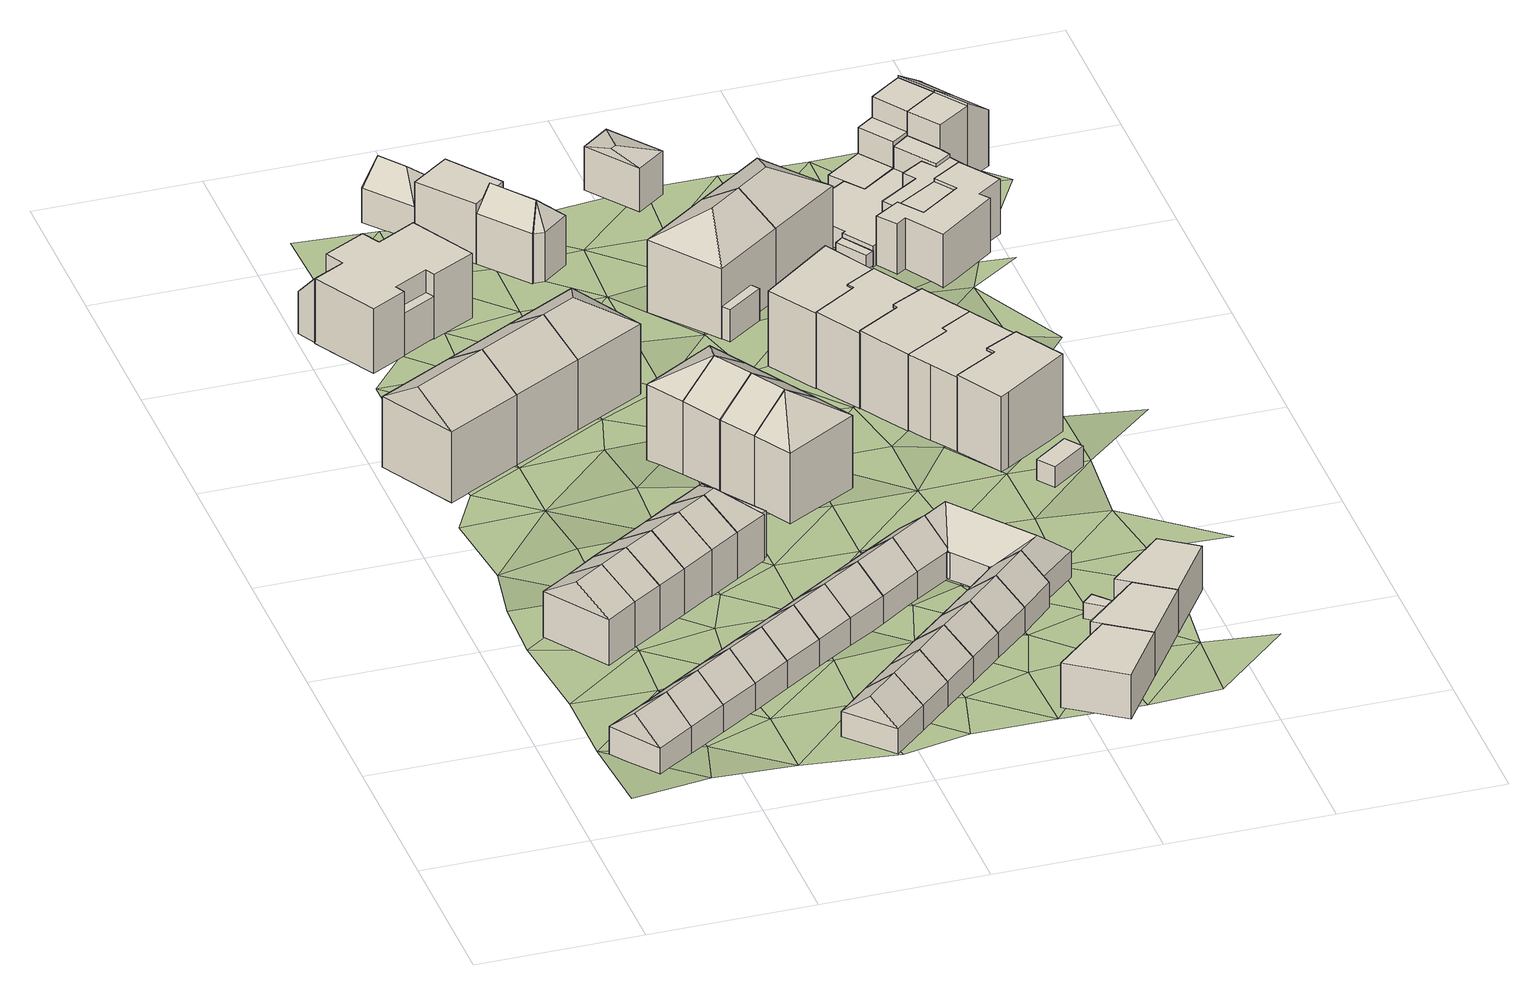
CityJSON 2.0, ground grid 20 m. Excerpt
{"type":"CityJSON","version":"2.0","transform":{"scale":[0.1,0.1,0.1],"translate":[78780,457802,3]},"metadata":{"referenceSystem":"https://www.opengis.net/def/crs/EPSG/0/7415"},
"CityObjects":{
"building1":{"type":"Building","attributes":{"roofType":"1030","AbsoluteEavesHeight":9.72,"AbsoluteRidgeHeight":12.84,"RelativeEavesHeight":3.61,"RelativeRidgeHeight":6.73},"geometry":[{"type":"Solid","lod":"2","boundaries":[[[[0,1,2,3]],[[1,4,5,2]],[[4,6,7,5]],[[6,0,3,7]],[[4,1,8]],[[0,6,9]],[[1,0,9,8]],[[6,4,8,9]],[[3,2,5,7]]]]}]},
"building2":{"type":"Building","attributes":{"roofType":"1030","AbsoluteEavesHeight":9.72,"AbsoluteRidgeHeight":12.84,"RelativeEavesHeight":3.61,"RelativeRidgeHeight":6.73},"geometry":[{"type":"Solid","lod":"2","boundaries":[[[[10,0,3,11]],[[0,6,7,3]],[[6,12,13,7]],[[12,10,11,13]],[[6,0,9]],[[10,12,14]],[[0,10,14,9]],[[12,6,9,14]],[[11,3,7,13]]]]}]},
"building3":{"type":"Building","attributes":{"roofType":"1030","AbsoluteEavesHeight":11.97,"AbsoluteRidgeHeight":15.08,"RelativeEavesHeight":5.99,"RelativeRidgeHeight":9.09},"geometry":[{"type":"Solid","lod":"2","boundaries":[[[[15,16,17,18]],[[16,19,20,17]],[[19,21,22,20]],[[21,15,18,22]],[[19,16,23]],[[15,21,24]],[[16,15,24,23]],[[21,19,23,24]],[[18,17,20,22]]]]}]},
"building4":{"type":"Building","attributes":{"roofType":"1030","AbsoluteEavesHeight":9.72,"AbsoluteRidgeHeight":12.84,"RelativeEavesHeight":3.65,"RelativeRidgeHeight":6.77},"geometry":[{"type":"Solid","lod":"2","boundaries":[[[[25,10,11,26]],[[10,12,13,11]],[[12,27,28,13]],[[27,25,26,28]],[[12,10,14]],[[25,27,29]],[[10,25,29,14]],[[27,12,14,29]],[[26,11,13,28]]]]}]},
"building5":{"type":"Building","attributes":{"roofType":"1030","AbsoluteEavesHeight":11.97,"AbsoluteRidgeHeight":15.08,"RelativeEavesHeight":6,"RelativeRidgeHeight":9.1},"geometry":[{"type":"Solid","lod":"2","boundaries":[[[[30,15,18,31]],[[15,21,22,18]],[[21,32,33,22]],[[32,30,31,33]],[[21,15,24]],[[30,32,34]],[[15,30,34,24]],[[32,21,24,34]],[[31,18,22,33]]]]}]},
"building6":{"type":"Building","attributes":{"roofType":"1030","AbsoluteEavesHeight":11.97,"AbsoluteRidgeHeight":15.08,"RelativeEavesHeight":6,"RelativeRidgeHeight":9.11},"geometry":[{"type":"Solid","lod":"2","boundaries":[[[[35,30,31,36]],[[30,32,33,31]],[[32,37,38,33]],[[37,35,36,38]],[[32,30,34]],[[35,37,39]],[[30,35,39,34]],[[37,32,34,39]],[[36,31,33,38]]]]}]},
"building7":{"type":"Building","attributes":{"roofType":"1030","AbsoluteEavesHeight":9.72,"AbsoluteRidgeHeight":12.84,"RelativeEavesHeight":3.73,"RelativeRidgeHeight":6.85},"geometry":[{"type":"Solid","lod":"2","boundaries":[[[[40,25,41,42]],[[25,27,43,41]],[[27,44,45,43]],[[44,40,42,45]],[[27,25,29]],[[40,44,46]],[[25,40,46,29]],[[44,27,29,46]],[[42,41,43,45]]]]}]},
"building8":{"type":"Building","attributes":{"roofType":"1030","AbsoluteEavesHeight":13.55,"AbsoluteRidgeHeight":17.19,"RelativeEavesHeight":9.28,"RelativeRidgeHeight":12.92},"geometry":[{"type":"Solid","lod":"2","boundaries":[[[[47,48,49,50]],[[48,51,52,49]],[[51,53,54,52]],[[53,47,50,54]],[[51,48,55]],[[47,53,56]],[[48,47,56,55]],[[53,51,55,56]],[[50,49,52,54]]]]}]},
"building9":{"type":"Building","children":["building9-1","building9-2"]},
"building9-1":{"type":"BuildingPart","attributes":{"roofType":"1000","AbsoluteEavesHeight":8.89,"AbsoluteRidgeHeight":8.89,"RelativeEavesHeight":2.88,"RelativeRidgeHeight":2.88},"parents":["building9"],"geometry":[{"type":"Solid","lod":"2","boundaries":[[[[57,58,59,60]],[[58,61,62,59]],[[61,63,64,62]],[[63,57,60,64]],[[63,61,58,57]],[[60,59,62,64]]]]}]},
"building9-2":{"type":"BuildingPart","attributes":{"roofType":"1030","AbsoluteEavesHeight":11.97,"AbsoluteRidgeHeight":15.08,"RelativeEavesHeight":6.01,"RelativeRidgeHeight":9.11},"parents":["building9"],"geometry":[{"type":"Solid","lod":"2","boundaries":[[[[65,35,36,66]],[[35,37,38,36]],[[37,67,68,38]],[[67,65,66,68]],[[37,35,39]],[[65,67,69]],[[35,65,69,39]],[[67,37,39,69]],[[66,36,38,68]]]]}]},
"building10":{"type":"Building","attributes":{"roofType":"1030","AbsoluteEavesHeight":9.72,"AbsoluteRidgeHeight":12.84,"RelativeEavesHeight":3.73,"RelativeRidgeHeight":6.85},"geometry":[{"type":"Solid","lod":"2","boundaries":[[[[70,40,42,71]],[[40,44,45,42]],[[44,72,73,45]],[[72,70,71,73]],[[44,40,46]],[[70,72,74]],[[40,70,74,46]],[[72,44,46,74]],[[71,42,45,73]]]]}]},
"building11":{"type":"Building","attributes":{"roofType":"1030","AbsoluteEavesHeight":9.72,"AbsoluteRidgeHeight":12.84,"RelativeEavesHeight":3.29,"RelativeRidgeHeight":6.41},"geometry":[{"type":"Solid","lod":"2","boundaries":[[[[75,76,77,78]],[[76,79,80,77]],[[79,81,82,80]],[[81,75,78,82]],[[79,76,83]],[[75,81,84]],[[76,75,84,83]],[[81,79,83,84]],[[78,77,80,82]]]]}]},
"building12":{"type":"Building","attributes":{"roofType":"1030","AbsoluteEavesHeight":11.97,"AbsoluteRidgeHeight":15.08,"RelativeEavesHeight":6.04,"RelativeRidgeHeight":9.14},"geometry":[{"type":"Solid","lod":"2","boundaries":[[[[85,65,86,87]],[[65,67,88,86]],[[67,89,90,88]],[[89,85,87,90]],[[67,65,69]],[[85,89,91]],[[65,85,91,69]],[[89,67,69,91]],[[87,86,88,90]]]]}]},
"building13":{"type":"Building","attributes":{"roofType":"1030","AbsoluteEavesHeight":13.55,"AbsoluteRidgeHeight":17.19,"RelativeEavesHeight":9.3,"RelativeRidgeHeight":12.94},"geometry":[{"type":"Solid","lod":"2","boundaries":[[[[92,47,50,93]],[[47,53,54,50]],[[53,94,95,54]],[[94,92,93,95]],[[53,47,56]],[[92,94,96]],[[47,92,96,56]],[[94,53,56,96]],[[93,50,54,95]]]]}]},
"building14":{"type":"Building","children":["building14-1","building14-2","building14-3","building14-4"]},
"building14-1":{"type":"BuildingPart","attributes":{"roofType":"1010","AbsoluteEavesHeight":11.27,"AbsoluteRidgeHeight":12.69,"RelativeEavesHeight":7,"RelativeRidgeHeight":8.42},"parents":["building14"],"geometry":[{"type":"Solid","lod":"2","boundaries":[[[[97,98,99,100]],[[98,101,102,99]],[[101,103,104,102]],[[103,97,100,104]],[[103,101,98,97]],[[100,99,102,104]]]]}]},
"building14-2":{"type":"BuildingPart","attributes":{"roofType":"1010","AbsoluteEavesHeight":11.27,"AbsoluteRidgeHeight":12.69,"RelativeEavesHeight":6.94,"RelativeRidgeHeight":8.36},"parents":["building14"],"geometry":[{"type":"Solid","lod":"2","boundaries":[[[[105,106,107,108]],[[106,109,110,107]],[[109,111,112,110]],[[111,105,108,112]],[[111,109,106,105]],[[108,107,110,112]]]]}]},
"building14-3":{"type":"BuildingPart","attributes":{"roofType":"1000","AbsoluteEavesHeight":12.69,"AbsoluteRidgeHeight":12.69,"RelativeEavesHeight":8.49,"RelativeRidgeHeight":8.49},"parents":["building14"],"geometry":[{"type":"Solid","lod":"2","boundaries":[[[[113,114,115,116]],[[114,117,118,115]],[[117,119,120,118]],[[119,121,122,120]],[[121,123,124,122]],[[123,106,125,124]],[[106,105,126,125]],[[105,127,128,126]],[[127,129,130,128]],[[129,97,131,130]],[[97,103,132,131]],[[103,113,116,132]],[[103,97,129,127,105,106,123,121,119,117,114,113]],[[116,115,118,120,122,124,125,126,128,130,131,132]]]]}]},
"building14-4":{"type":"BuildingPart","attributes":{"roofType":"1000","AbsoluteEavesHeight":9.79,"AbsoluteRidgeHeight":9.79,"RelativeEavesHeight":5.49,"RelativeRidgeHeight":5.49},"parents":["building14"],"geometry":[{"type":"Solid","lod":"2","boundaries":[[[[133,134,135,136]],[[134,137,138,135]],[[137,139,140,138]],[[139,133,136,140]],[[139,137,134,133]],[[136,135,138,140]]]]}]},
"building15":{"type":"Building","attributes":{"roofType":"1030","AbsoluteEavesHeight":9.72,"AbsoluteRidgeHeight":12.84,"RelativeEavesHeight":3.74,"RelativeRidgeHeight":6.86},"geometry":[{"type":"Solid","lod":"2","boundaries":[[[[141,70,71,142]],[[70,72,73,71]],[[72,143,144,73]],[[143,141,142,144]],[[72,70,74]],[[141,143,145]],[[70,141,145,74]],[[143,72,74,145]],[[142,71,73,144]]]]}]},
"building16":{"type":"Building","attributes":{"roofType":"1030","AbsoluteEavesHeight":9.72,"AbsoluteRidgeHeight":12.84,"RelativeEavesHeight":3.31,"RelativeRidgeHeight":6.43},"geometry":[{"type":"Solid","lod":"2","boundaries":[[[[146,75,78,147]],[[75,81,82,78]],[[81,148,149,82]],[[148,146,147,149]],[[81,75,84]],[[146,148,150]],[[75,146,150,84]],[[148,81,84,150]],[[147,78,82,149]]]]}]},
"building17":{"type":"Building","children":["building17-1","building17-2"]},
"building17-1":{"type":"BuildingPart","attributes":{"roofType":"1130","AbsoluteEavesHeight":11.97,"AbsoluteRidgeHeight":15.08,"RelativeEavesHeight":6.07,"RelativeRidgeHeight":9.18},"parents":["building17"],"geometry":[{"type":"Solid","lod":"2","boundaries":[[[[89,151,152,90]],[[151,153,154,152]],[[153,85,87,154]],[[85,89,90,87]],[[153,151,155]],[[89,85,91]],[[151,89,91,155]],[[85,153,155,91]],[[90,152,154,87]]]]}]},
"building17-2":{"type":"BuildingPart","attributes":{"roofType":"1000","AbsoluteEavesHeight":11.97,"AbsoluteRidgeHeight":11.97,"RelativeEavesHeight":6.07,"RelativeRidgeHeight":6.07},"parents":["building17"],"geometry":[{"type":"Solid","lod":"2","boundaries":[[[[156,157,158,159]],[[157,151,152,158]],[[151,160,161,152]],[[160,156,159,161]],[[160,151,157,156]],[[159,158,152,161]]]]}]},
"building18":{"type":"Building","attributes":{"roofType":"1030","AbsoluteEavesHeight":9.72,"AbsoluteRidgeHeight":12.84,"RelativeEavesHeight":3.74,"RelativeRidgeHeight":6.86},"geometry":[{"type":"Solid","lod":"2","boundaries":[[[[162,141,142,163]],[[141,143,144,142]],[[143,164,165,144]],[[164,162,163,165]],[[143,141,145]],[[162,164,166]],[[141,162,166,145]],[[164,143,145,166]],[[163,142,144,165]]]]}]},
"building19":{"type":"Building","attributes":{"roofType":"1030","AbsoluteEavesHeight":9.72,"AbsoluteRidgeHeight":12.84,"RelativeEavesHeight":3.31,"RelativeRidgeHeight":6.43},"geometry":[{"type":"Solid","lod":"2","boundaries":[[[[167,146,147,168]],[[146,148,149,147]],[[148,169,170,149]],[[169,167,168,170]],[[148,146,150]],[[167,169,171]],[[146,167,171,150]],[[169,148,150,171]],[[168,147,149,170]]]]}]},
"building20":{"type":"Building","attributes":{"roofType":"1130","AbsoluteEavesHeight":13.55,"AbsoluteRidgeHeight":17.19,"RelativeEavesHeight":9.34,"RelativeRidgeHeight":12.98},"geometry":[{"type":"Solid","lod":"2","boundaries":[[[[94,172,173,174]],[[172,175,176,173]],[[175,92,177,176]],[[92,94,174,177]],[[175,172,178]],[[94,92,96]],[[172,94,96,178]],[[92,175,178,96]],[[174,173,176,177]]]]}]},
"building21":{"type":"Building","attributes":{"roofType":"1030","AbsoluteEavesHeight":9.72,"AbsoluteRidgeHeight":12.84,"RelativeEavesHeight":3.72,"RelativeRidgeHeight":6.84},"geometry":[{"type":"Solid","lod":"2","boundaries":[[[[179,162,163,180]],[[162,164,165,163]],[[164,181,182,165]],[[181,179,180,182]],[[164,162,166]],[[179,181,183]],[[162,179,183,166]],[[181,164,166,183]],[[180,163,165,182]]]]}]},
"building22":{"type":"Building","attributes":{"roofType":"1030","AbsoluteEavesHeight":9.72,"AbsoluteRidgeHeight":12.84,"RelativeEavesHeight":3.31,"RelativeRidgeHeight":6.43},"geometry":[{"type":"Solid","lod":"2","boundaries":[[[[184,167,168,185]],[[167,169,170,168]],[[169,186,187,170]],[[186,184,185,187]],[[169,167,171]],[[184,186,188]],[[167,184,188,171]],[[186,169,171,188]],[[185,168,170,187]]]]}]},
"building23":{"type":"Building","attributes":{"roofType":"1120","AbsoluteEavesHeight":14.91,"AbsoluteRidgeHeight":18.5,"RelativeEavesHeight":10.14,"RelativeRidgeHeight":13.72},"geometry":[{"type":"Solid","lod":"2","boundaries":[[[[189,190,191,192]],[[190,193,194,191]],[[193,195,196,194]],[[195,189,192,196]],[[190,189,197]],[[193,190,197]],[[195,193,197]],[[189,195,197]],[[192,191,194,196]]]]}]},
"building24":{"type":"Building","attributes":{"roofType":"1130","AbsoluteEavesHeight":8.52,"AbsoluteRidgeHeight":11.21,"RelativeEavesHeight":4.56,"RelativeRidgeHeight":7.25},"geometry":[{"type":"Solid","lod":"2","boundaries":[[[[198,199,200,201]],[[199,202,203,200]],[[202,204,205,203]],[[204,198,201,205]],[[202,199,206]],[[198,204,207]],[[199,198,207,206]],[[204,202,206,207]],[[201,200,203,205]]]]}]},
"building25":{"type":"Building","attributes":{"roofType":"1030","AbsoluteEavesHeight":14.91,"AbsoluteRidgeHeight":18.5,"RelativeEavesHeight":9.96,"RelativeRidgeHeight":13.54},"geometry":[{"type":"Solid","lod":"2","boundaries":[[[[208,189,209,210]],[[189,195,211,209]],[[195,212,213,211]],[[212,208,210,213]],[[195,189,197]],[[208,212,214]],[[189,208,214,197]],[[212,195,197,214]],[[210,209,211,213]]]]}]},
"building26":{"type":"Building","attributes":{"roofType":"1030","AbsoluteEavesHeight":14.91,"AbsoluteRidgeHeight":18.5,"RelativeEavesHeight":9.76,"RelativeRidgeHeight":13.35},"geometry":[{"type":"Solid","lod":"2","boundaries":[[[[215,208,216,217]],[[208,212,218,216]],[[212,219,220,218]],[[219,215,217,220]],[[212,208,214]],[[215,219,221]],[[208,215,221,214]],[[219,212,214,221]],[[217,216,218,220]]]]}]},
"building27":{"type":"Building","attributes":{"roofType":"1030","AbsoluteEavesHeight":9.72,"AbsoluteRidgeHeight":12.84,"RelativeEavesHeight":3.3,"RelativeRidgeHeight":6.42},"geometry":[{"type":"Solid","lod":"2","boundaries":[[[[222,184,185,223]],[[184,186,187,185]],[[186,224,225,187]],[[224,222,223,225]],[[186,184,188]],[[222,224,226]],[[184,222,226,188]],[[224,186,188,226]],[[223,185,187,225]]]]}]},
"building28":{"type":"Building","children":["building28-1","building28-2"]},
"building28-1":{"type":"BuildingPart","attributes":{"roofType":"1030","AbsoluteEavesHeight":9.72,"AbsoluteRidgeHeight":12.84,"RelativeEavesHeight":3.74,"RelativeRidgeHeight":6.86},"parents":["building28"],"geometry":[{"type":"Solid","lod":"2","boundaries":[[[[181,227,228,182]],[[227,229,230,228]],[[229,179,180,230]],[[179,181,182,180]],[[229,227,231]],[[181,179,183]],[[227,181,183,231]],[[179,229,231,183]],[[182,228,230,180]]]]}]},
"building28-2":{"type":"BuildingPart","attributes":{"roofType":"1000","AbsoluteEavesHeight":9.72,"AbsoluteRidgeHeight":9.72,"RelativeEavesHeight":3.42,"RelativeRidgeHeight":3.42},"parents":["building28"],"geometry":[{"type":"Solid","lod":"2","boundaries":[[[[232,233,234,235]],[[233,236,237,234]],[[236,232,235,237]],[[236,233,232]],[[235,234,237]]]]}]},
"building29":{"type":"Building","attributes":{"roofType":"1120","AbsoluteEavesHeight":14.91,"AbsoluteRidgeHeight":18.5,"RelativeEavesHeight":9.56,"RelativeRidgeHeight":13.15},"geometry":[{"type":"Solid","lod":"2","boundaries":[[[[219,238,239,240]],[[238,241,242,239]],[[241,215,243,242]],[[215,219,240,243]],[[238,219,221]],[[241,238,221]],[[215,241,221]],[[219,215,221]],[[240,239,242,243]]]]}]},
"building30":{"type":"Building","children":["building30-1","building30-2","building30-3"]},
"building30-1":{"type":"BuildingPart","attributes":{"roofType":"1000","AbsoluteEavesHeight":11.78,"AbsoluteRidgeHeight":11.78,"RelativeEavesHeight":7.87,"RelativeRidgeHeight":7.87},"parents":["building30"],"geometry":[{"type":"Solid","lod":"2","boundaries":[[[[244,245,246,247]],[[245,248,249,246]],[[248,250,251,249]],[[250,244,247,251]],[[250,248,245,244]],[[247,246,249,251]]]]}]},
"building30-2":{"type":"BuildingPart","attributes":{"roofType":"1120","AbsoluteEavesHeight":10.48,"AbsoluteRidgeHeight":13.12,"RelativeEavesHeight":6.45,"RelativeRidgeHeight":9.09},"parents":["building30"],"geometry":[{"type":"Solid","lod":"2","boundaries":[[[[252,253,254,255]],[[253,256,257,254]],[[256,258,259,257]],[[258,252,255,259]],[[253,252,260]],[[256,253,260]],[[258,256,260]],[[252,258,260]],[[255,254,257,259]]]]}]},
"building30-3":{"type":"BuildingPart","attributes":{"roofType":"1130","AbsoluteEavesHeight":10.48,"AbsoluteRidgeHeight":13.12,"RelativeEavesHeight":6.57,"RelativeRidgeHeight":9.21},"parents":["building30"],"geometry":[{"type":"Solid","lod":"2","boundaries":[[[[261,253,262,251]],[[253,252,263,262]],[[252,264,247,263]],[[264,261,251,247]],[[252,253,260]],[[261,264,265]],[[253,261,265,260]],[[264,252,260,265]],[[251,262,263,247]]]]}]},
"building31":{"type":"Building","attributes":{"roofType":"1000","AbsoluteEavesHeight":12.3,"AbsoluteRidgeHeight":12.3,"RelativeEavesHeight":5.75,"RelativeRidgeHeight":5.75},"geometry":[{"type":"Solid","lod":"2","boundaries":[[[[266,267,268,269]],[[267,270,271,268]],[[270,272,273,271]],[[272,266,269,273]],[[272,270,267,266]],[[269,268,271,273]]]]}]},
"building32":{"type":"Building","children":["building32-1","building32-2"]},
"building32-1":{"type":"BuildingPart","attributes":{"roofType":"1030","AbsoluteEavesHeight":9.72,"AbsoluteRidgeHeight":12.84,"RelativeEavesHeight":3.32,"RelativeRidgeHeight":6.44},"parents":["building32"],"geometry":[{"type":"Solid","lod":"2","boundaries":[[[[274,222,223,275]],[[222,224,225,223]],[[224,276,277,225]],[[276,274,275,277]],[[224,222,226]],[[274,276,278]],[[222,274,278,226]],[[276,224,226,278]],[[275,223,225,277]]]]}]},
"building32-2":{"type":"BuildingPart","attributes":{"roofType":"1000","AbsoluteEavesHeight":9.72,"AbsoluteRidgeHeight":9.72,"RelativeEavesHeight":3.31,"RelativeRidgeHeight":3.31},"parents":["building32"],"geometry":[{"type":"Solid","lod":"2","boundaries":[[[[279,280,281,282]],[[280,283,284,281]],[[283,285,286,284]],[[285,279,282,286]],[[285,283,280,279]],[[282,281,284,286]]]]}]},
"building33":{"type":"Building","children":["building33-1","building33-2"]},
"building33-1":{"type":"BuildingPart","attributes":{"roofType":"1130","AbsoluteEavesHeight":9.72,"AbsoluteRidgeHeight":12.84,"RelativeEavesHeight":3.83,"RelativeRidgeHeight":6.94},"parents":["building33"],"geometry":[{"type":"Solid","lod":"2","boundaries":[[[[287,288,289,290]],[[288,291,292,289]],[[291,229,293,292]],[[229,287,290,293]],[[291,288,294]],[[287,229,231]],[[288,287,231,294]],[[229,291,294,231]],[[290,289,292,293]]]]}]},
"building33-2":{"type":"BuildingPart","attributes":{"roofType":"1000","AbsoluteEavesHeight":9.72,"AbsoluteRidgeHeight":9.72,"RelativeEavesHeight":3.66,"RelativeRidgeHeight":3.66},"parents":["building33"],"geometry":[{"type":"Solid","lod":"2","boundaries":[[[[295,296,297,298]],[[296,291,299,297]],[[291,300,301,299]],[[300,302,303,301]],[[302,304,305,303]],[[304,295,298,305]],[[304,302,300,291,296,295]],[[298,297,299,301,303,305]]]]}]},
"building34":{"type":"Building","attributes":{"roofType":"1040","AbsoluteEavesHeight":9.72,"AbsoluteRidgeHeight":12.84,"RelativeEavesHeight":3.64,"RelativeRidgeHeight":6.76},"geometry":[{"type":"Solid","lod":"2","boundaries":[[[[291,306,307,299]],[[306,285,308,307]],[[285,236,309,308]],[[236,291,299,309]],[[285,306,310]],[[291,236,294]],[[306,291,294,310]],[[236,285,310,294]],[[299,307,308,309]]]]}]},
"building35":{"type":"Building","children":["building35-1","building35-2"]},
"building35-1":{"type":"BuildingPart","attributes":{"roofType":"1130","AbsoluteEavesHeight":9.72,"AbsoluteRidgeHeight":12.84,"RelativeEavesHeight":3.53,"RelativeRidgeHeight":6.64},"parents":["building35"],"geometry":[{"type":"Solid","lod":"2","boundaries":[[[[276,306,311,312]],[[306,313,314,311]],[[313,315,316,314]],[[315,276,312,316]],[[313,306,310]],[[276,315,278]],[[306,276,278,310]],[[315,313,310,278]],[[312,311,314,316]]]]}]},
"building35-2":{"type":"BuildingPart","attributes":{"roofType":"1000","AbsoluteEavesHeight":9.72,"AbsoluteRidgeHeight":9.72,"RelativeEavesHeight":3.54,"RelativeRidgeHeight":3.54},"parents":["building35"],"geometry":[{"type":"Solid","lod":"2","boundaries":[[[[306,317,318,311]],[[317,319,320,318]],[[319,321,322,320]],[[321,323,324,322]],[[323,325,326,324]],[[325,306,311,326]],[[325,323,321,319,317,306]],[[311,318,320,322,324,326]]]]}]},
"building36":{"type":"Building","attributes":{"roofType":"1000","AbsoluteEavesHeight":12.3,"AbsoluteRidgeHeight":12.3,"RelativeEavesHeight":5.81,"RelativeRidgeHeight":5.81},"geometry":[{"type":"Solid","lod":"2","boundaries":[[[[272,327,328,273]],[[327,329,330,328]],[[329,331,332,330]],[[331,272,273,332]],[[331,329,327,272]],[[273,328,330,332]]]]}]},
"building37":{"type":"Building","children":["building37-1","building37-2"]},
"building37-1":{"type":"BuildingPart","attributes":{"roofType":"1130","AbsoluteEavesHeight":13.61,"AbsoluteRidgeHeight":16.98,"RelativeEavesHeight":9.69,"RelativeRidgeHeight":13.06},"parents":["building37"],"geometry":[{"type":"Solid","lod":"2","boundaries":[[[[333,334,335,336]],[[334,337,338,335]],[[337,339,340,338]],[[339,333,336,340]],[[337,334,341]],[[333,339,342]],[[334,333,342,341]],[[339,337,341,342]],[[336,335,338,340]]]]}]},
"building37-2":{"type":"BuildingPart","attributes":{"roofType":"1000","AbsoluteEavesHeight":8.65,"AbsoluteRidgeHeight":8.65,"RelativeEavesHeight":4.12,"RelativeRidgeHeight":4.12},"parents":["building37"],"geometry":[{"type":"Solid","lod":"2","boundaries":[[[[343,344,345,346]],[[344,347,348,345]],[[347,349,350,348]],[[349,343,346,350]],[[349,347,344,343]],[[346,345,348,350]]]]}]},
"building38":{"type":"Building","children":["building38-1","building38-2"]},
"building38-1":{"type":"BuildingPart","attributes":{"roofType":"1000","AbsoluteEavesHeight":12.3,"AbsoluteRidgeHeight":12.3,"RelativeEavesHeight":5.82,"RelativeRidgeHeight":5.82},"parents":["building38"],"geometry":[{"type":"Solid","lod":"2","boundaries":[[[[331,351,352,332]],[[351,353,354,352]],[[353,355,356,354]],[[355,331,332,356]],[[355,353,351,331]],[[332,352,354,356]]]]}]},
"building38-2":{"type":"BuildingPart","attributes":{"roofType":"1000","AbsoluteEavesHeight":8.46,"AbsoluteRidgeHeight":8.46,"RelativeEavesHeight":2.01,"RelativeRidgeHeight":2.01},"parents":["building38"],"geometry":[{"type":"Solid","lod":"2","boundaries":[[[[357,358,359,360]],[[358,361,362,359]],[[361,363,364,362]],[[363,357,360,364]],[[363,361,358,357]],[[360,359,362,364]]]]}]},
"building39":{"type":"Building","attributes":{"roofType":"1000","AbsoluteEavesHeight":14.6,"AbsoluteRidgeHeight":14.6,"RelativeEavesHeight":9.89,"RelativeRidgeHeight":9.89},"geometry":[{"type":"Solid","lod":"2","boundaries":[[[[365,366,367,368]],[[366,369,370,367]],[[369,371,372,370]],[[371,373,374,372]],[[373,375,376,374]],[[375,365,368,376]],[[375,373,371,369,366,365]],[[368,367,370,372,374,376]]]]}]},
"building40":{"type":"Building","attributes":{"roofType":"1130","AbsoluteEavesHeight":9.42,"AbsoluteRidgeHeight":10.59,"RelativeEavesHeight":5.75,"RelativeRidgeHeight":6.93},"geometry":[{"type":"Solid","lod":"2","boundaries":[[[[377,378,379,380]],[[378,381,382,379]],[[381,383,384,382]],[[383,377,380,384]],[[381,378,385]],[[377,383,386]],[[378,377,386,385]],[[383,381,385,386]],[[380,379,382,384]]]]}]},
"building41":{"type":"Building","children":["building41-1","building41-2"]},
"building41-1":{"type":"BuildingPart","attributes":{"roofType":"1000","AbsoluteEavesHeight":7.51,"AbsoluteRidgeHeight":7.51,"RelativeEavesHeight":2.79,"RelativeRidgeHeight":2.79},"parents":["building41"],"geometry":[{"type":"Solid","lod":"2","boundaries":[[[[387,388,389,376]],[[388,390,391,389]],[[390,392,393,391]],[[392,387,376,393]],[[392,390,388,387]],[[376,389,391,393]]]]}]},
"building41-2":{"type":"BuildingPart","attributes":{"roofType":"1000","AbsoluteEavesHeight":14.8,"AbsoluteRidgeHeight":14.8,"RelativeEavesHeight":9.96,"RelativeRidgeHeight":9.96},"parents":["building41"],"geometry":[{"type":"Solid","lod":"2","boundaries":[[[[394,395,396,397]],[[395,398,399,396]],[[398,400,401,399]],[[400,402,403,401]],[[402,404,405,403]],[[404,406,407,405]],[[406,408,409,407]],[[408,394,397,409]],[[408,406,404,402,400,398,395,394]],[[397,396,399,401,403,405,407,409]]]]}]},
"building42":{"type":"Building","attributes":{"roofType":"1000","AbsoluteEavesHeight":15.18,"AbsoluteRidgeHeight":15.18,"RelativeEavesHeight":10.23,"RelativeRidgeHeight":10.23},"geometry":[{"type":"Solid","lod":"2","boundaries":[[[[410,411,412,413]],[[411,414,415,412]],[[414,416,417,415]],[[416,418,419,417]],[[418,420,421,419]],[[420,422,423,421]],[[422,424,425,423]],[[424,410,413,425]],[[424,422,420,418,416,414,411,410]],[[413,412,415,417,419,421,423,425]]]]}]},
"building43":{"type":"Building","attributes":{"roofType":"1000","AbsoluteEavesHeight":15.18,"AbsoluteRidgeHeight":15.18,"RelativeEavesHeight":9.94,"RelativeRidgeHeight":9.94},"geometry":[{"type":"Solid","lod":"2","boundaries":[[[[426,427,428,429]],[[427,430,431,428]],[[430,432,433,431]],[[432,414,434,433]],[[414,411,435,434]],[[411,410,436,435]],[[410,424,437,436]],[[424,438,439,437]],[[438,426,429,439]],[[438,424,410,411,414,432,430,427,426]],[[429,428,431,433,434,435,436,437,439]]]]}]},
"building44":{"type":"Building","attributes":{"roofType":"1130","AbsoluteEavesHeight":13.61,"AbsoluteRidgeHeight":16.98,"RelativeEavesHeight":9.84,"RelativeRidgeHeight":13.22},"geometry":[{"type":"Solid","lod":"2","boundaries":[[[[339,440,441,442]],[[440,443,444,441]],[[443,333,445,444]],[[333,339,442,445]],[[443,440,446]],[[339,333,342]],[[440,339,342,446]],[[333,443,446,342]],[[442,441,444,445]]]]}]},
"building45":{"type":"Building","attributes":{"roofType":"1000","AbsoluteEavesHeight":15.52,"AbsoluteRidgeHeight":15.52,"RelativeEavesHeight":10.2,"RelativeRidgeHeight":10.2},"geometry":[{"type":"Solid","lod":"2","boundaries":[[[[447,448,449,450]],[[448,451,452,449]],[[451,453,454,452]],[[453,455,456,454]],[[455,457,458,456]],[[457,459,460,458]],[[459,447,450,460]],[[459,457,455,453,451,448,447]],[[450,449,452,454,456,458,460]]]]}]},
"building46":{"type":"Building","attributes":{"roofType":"1000","AbsoluteEavesHeight":8.44,"AbsoluteRidgeHeight":8.44,"RelativeEavesHeight":2.78,"RelativeRidgeHeight":2.78},"geometry":[{"type":"Solid","lod":"2","boundaries":[[[[461,462,463,464]],[[462,465,466,463]],[[465,467,468,466]],[[467,461,464,468]],[[467,465,462,461]],[[464,463,466,468]]]]}]},
"building47":{"type":"Building","children":["building47-1","building47-2","building47-3","building47-4","building47-5","building47-6","building47-7","building47-8"]},
"building47-1":{"type":"BuildingPart","attributes":{"roofType":"1010","AbsoluteEavesHeight":12.07,"AbsoluteRidgeHeight":13.37,"RelativeEavesHeight":8.65,"RelativeRidgeHeight":9.95},"parents":["building47"],"geometry":[{"type":"Solid","lod":"2","boundaries":[[[[469,470,471,472]],[[470,473,474,471]],[[473,475,476,474]],[[475,469,472,476]],[[475,473,470,469]],[[472,471,474,476]]]]}]},
"building47-2":{"type":"BuildingPart","attributes":{"roofType":"1000","AbsoluteEavesHeight":9.87,"AbsoluteRidgeHeight":9.87,"RelativeEavesHeight":6.36,"RelativeRidgeHeight":6.36},"parents":["building47"],"geometry":[{"type":"Solid","lod":"2","boundaries":[[[[477,478,479,480]],[[478,481,482,479]],[[481,483,484,482]],[[483,485,486,484]],[[485,477,480,486]],[[485,483,481,478,477]],[[480,479,482,484,486]]]]}]},
"building47-3":{"type":"BuildingPart","attributes":{"roofType":"1000","AbsoluteEavesHeight":13.07,"AbsoluteRidgeHeight":13.07,"RelativeEavesHeight":9.6,"RelativeRidgeHeight":9.6},"parents":["building47"],"geometry":[{"type":"Solid","lod":"2","boundaries":[[[[487,488,489,490]],[[488,491,479,489]],[[491,492,480,479]],[[492,487,490,480]],[[492,491,488,487]],[[490,489,479,480]]]]}]},
"building47-4":{"type":"BuildingPart","attributes":{"roofType":"1000","AbsoluteEavesHeight":6.37,"AbsoluteRidgeHeight":6.37,"RelativeEavesHeight":1.89,"RelativeRidgeHeight":1.89},"parents":["building47"],"geometry":[{"type":"Solid","lod":"2","boundaries":[[[[493,494,495,496]],[[494,497,498,495]],[[497,499,500,498]],[[499,493,496,500]],[[499,497,494,493]],[[496,495,498,500]]]]}]},
"building47-5":{"type":"BuildingPart","attributes":{"roofType":"1000","AbsoluteEavesHeight":9.47,"AbsoluteRidgeHeight":9.47,"RelativeEavesHeight":5.98,"RelativeRidgeHeight":5.98},"parents":["building47"],"geometry":[{"type":"Solid","lod":"2","boundaries":[[[[501,502,503,504]],[[502,505,506,503]],[[505,507,508,506]],[[507,509,484,508]],[[509,510,482,484]],[[510,511,512,482]],[[511,513,514,512]],[[513,515,516,514]],[[515,501,504,516]],[[515,513,511,510,509,507,505,502,501]],[[504,503,506,508,484,482,512,514,516]]]]}]},
"building47-6":{"type":"BuildingPart","attributes":{"roofType":"1000","AbsoluteEavesHeight":10.67,"AbsoluteRidgeHeight":10.67,"RelativeEavesHeight":7.2,"RelativeRidgeHeight":7.2},"parents":["building47"],"geometry":[{"type":"Solid","lod":"2","boundaries":[[[[517,518,519,514]],[[518,520,521,519]],[[520,522,523,521]],[[522,524,525,523]],[[524,526,527,525]],[[526,528,529,527]],[[528,530,531,529]],[[530,532,533,531]],[[532,534,535,533]],[[534,536,537,535]],[[536,538,539,537]],[[538,517,514,539]],[[538,536,534,532,530,528,526,524,522,520,518,517]],[[514,519,521,523,525,527,529,531,533,535,537,539]]]]}]},
"building47-7":{"type":"BuildingPart","attributes":{"roofType":"1000","AbsoluteEavesHeight":6.97,"AbsoluteRidgeHeight":6.97,"RelativeEavesHeight":3.41,"RelativeRidgeHeight":3.41},"parents":["building47"],"geometry":[{"type":"Solid","lod":"2","boundaries":[[[[540,541,542,543]],[[541,544,545,542]],[[544,546,547,545]],[[546,548,549,547]],[[548,550,551,549]],[[550,552,553,551]],[[552,554,555,553]],[[554,556,557,555]],[[556,558,559,557]],[[558,560,561,559]],[[560,562,563,561]],[[562,564,565,563]],[[564,566,567,565]],[[566,540,543,567]],[[566,564,562,560,558,556,554,552,550,548,546,544,541,540]],[[543,542,545,547,549,551,553,555,557,559,561,563,565,567]]]]}]},
"building47-8":{"type":"BuildingPart","attributes":{"roofType":"1000","AbsoluteEavesHeight":10.27,"AbsoluteRidgeHeight":10.27,"RelativeEavesHeight":6.75,"RelativeRidgeHeight":6.75},"parents":["building47"],"geometry":[{"type":"Solid","lod":"2","boundaries":[[[[568,569,535,537]],[[569,570,533,535]],[[570,571,539,533]],[[571,568,537,539]],[[571,570,569,568]],[[537,535,533,539]]]]}]},
"building48":{"type":"Building","children":["building48-1","building48-2","building48-3","building48-4","building48-5"]},
"building48-1":{"type":"BuildingPart","attributes":{"roofType":"1000","AbsoluteEavesHeight":13.07,"AbsoluteRidgeHeight":13.07,"RelativeEavesHeight":9.58,"RelativeRidgeHeight":9.58},"parents":["building48"],"geometry":[{"type":"Solid","lod":"2","boundaries":[[[[572,573,574,575]],[[573,487,490,574]],[[487,492,480,490]],[[492,576,577,480]],[[576,572,575,577]],[[576,492,487,573,572]],[[575,574,490,480,577]]]]}]},
"building48-2":{"type":"BuildingPart","attributes":{"roofType":"1000","AbsoluteEavesHeight":10.78,"AbsoluteRidgeHeight":10.78,"RelativeEavesHeight":7.29,"RelativeRidgeHeight":7.29},"parents":["building48"],"geometry":[{"type":"Solid","lod":"2","boundaries":[[[[578,579,580,581]],[[579,582,583,580]],[[582,578,581,583]],[[582,579,578]],[[581,580,583]]]]}]},
"building48-3":{"type":"BuildingPart","attributes":{"roofType":"1010","AbsoluteEavesHeight":12.07,"AbsoluteRidgeHeight":13.37,"RelativeEavesHeight":8.62,"RelativeRidgeHeight":9.92},"parents":["building48"],"geometry":[{"type":"Solid","lod":"2","boundaries":[[[[578,469,584,581]],[[469,475,490,584]],[[475,585,574,490]],[[585,578,581,574]],[[585,475,469,578]],[[581,584,490,574]]]]}]},
"building48-4":{"type":"BuildingPart","attributes":{"roofType":"1000","AbsoluteEavesHeight":6.97,"AbsoluteRidgeHeight":6.97,"RelativeEavesHeight":3.38,"RelativeRidgeHeight":3.38},"parents":["building48"],"geometry":[{"type":"Solid","lod":"2","boundaries":[[[[586,550,551,587]],[[550,548,549,551]],[[548,588,589,549]],[[588,590,591,589]],[[590,586,587,591]],[[590,588,548,550,586]],[[587,551,549,589,591]]]]}]},
"building48-5":{"type":"BuildingPart","attributes":{"roofType":"1000","AbsoluteEavesHeight":10.37,"AbsoluteRidgeHeight":10.37,"RelativeEavesHeight":6.81,"RelativeRidgeHeight":6.81},"parents":["building48"],"geometry":[{"type":"Solid","lod":"2","boundaries":[[[[592,593,594,595]],[[593,596,587,594]],[[596,597,591,587]],[[597,592,595,591]],[[597,596,593,592]],[[595,594,587,591]]]]}]},
"terrain1":{"type":"TINRelief","geometry":[{"type":"CompositeSurface","lod":"2","boundaries":[[[598,599,600]],[[601,598,602]],[[598,600,603]],[[598,603,602]],[[604,601,605]],[[601,602,605]],[[606,604,607]],[[603,600,608]],[[609,606,607]],[[604,605,607]],[[602,603,610]],[[603,608,610]],[[605,602,611]],[[612,609,613]],[[609,607,614]],[[602,610,611]],[[615,612,613]],[[609,614,613]],[[607,605,616]],[[605,611,616]],[[610,608,617]],[[618,615,619]],[[615,613,619]],[[614,607,620]],[[621,618,622]],[[611,610,623]],[[608,624,617]],[[607,616,625]],[[618,619,622]],[[613,614,620]],[[607,625,620]],[[610,617,623]],[[616,611,626]],[[621,622,627]],[[628,621,627]],[[619,613,629]],[[611,623,626]],[[613,620,630]],[[625,616,626]],[[617,624,631]],[[632,628,633]],[[613,630,629]],[[622,619,634]],[[628,627,633]],[[620,625,635]],[[625,626,635]],[[623,617,636]],[[637,632,638]],[[632,633,639]],[[619,629,634]],[[627,622,640]],[[617,631,641]],[[630,620,642]],[[626,623,636]],[[620,635,643]],[[632,639,638]],[[617,641,636]],[[633,627,640]],[[620,643,642]],[[622,634,640]],[[629,630,644]],[[635,626,645]],[[639,633,646]],[[630,642,644]],[[641,631,647]],[[626,636,648]],[[634,629,644]],[[633,640,646]],[[626,648,645]],[[643,635,649]],[[636,641,650]],[[640,634,651]],[[639,646,652]],[[638,639,653]],[[641,647,650]],[[642,643,654]],[[635,645,649]],[[634,644,651]],[[639,652,653]],[[648,636,655]],[[644,642,654]],[[636,650,655]],[[646,640,656]],[[640,651,657]],[[643,649,654]],[[645,648,658]],[[652,646,656]],[[640,657,656]],[[648,655,658]],[[650,647,659]],[[651,644,660]],[[644,654,661]],[[649,645,662]],[[645,658,663]],[[655,650,659]],[[647,664,659]],[[653,652,665]],[[657,651,666]],[[644,661,660]],[[652,656,665]],[[654,649,662]],[[645,663,662]],[[658,655,667]],[[656,657,666]],[[651,660,666]],[[655,659,667]],[[661,654,668]],[[663,658,669]],[[654,662,670]],[[658,667,669]],[[665,656,671]],[[656,666,671]],[[660,661,668]],[[659,664,672]],[[654,670,668]],[[653,665,673]],[[667,659,672]],[[664,674,672]],[[662,663,675]],[[663,669,676]],[[666,660,677]],[[670,662,678]],[[665,671,679]],[[663,676,675]],[[671,666,677]],[[660,668,680]],[[669,667,681]],[[662,675,678]],[[665,679,673]],[[667,672,681]],[[660,680,677]],[[668,670,682]],[[676,669,683]],[[670,678,682]],[[672,674,684]],[[669,681,685]],[[679,671,686]],[[669,685,683]],[[671,677,687]],[[668,688,680]],[[675,676,689]],[[673,679,690]],[[668,682,688]],[[678,675,691]],[[671,687,686]],[[676,683,689]],[[679,686,690]],[[677,680,692]],[[682,678,691]],[[675,689,691]],[[683,685,693]],[[677,694,687]],[[680,688,692]],[[677,692,694]],[[686,687,695]],[[688,682,696]],[[682,691,697]],[[690,686,698]],[[687,694,695]],[[692,688,699]],[[682,697,696]],[[691,689,700]],[[686,695,698]],[[694,692,701]],[[688,696,699]],[[695,694,702]],[[692,699,701]],[[696,697,703]],[[702,694,701]],[[698,695,702]],[[699,696,703]],[[698,702,704]],[[701,699,705]],[[702,701,706]],[[704,702,706]]]}]}
},
"vertices":[
[147,93,67],[101,62,67],[101,62,31],[147,93,31],[61,121,67],[61,121,31],[108,152,67],[108,152,31],[81,92,98],[128,123,98],
[194,124,67],[194,124,31],[155,183,67],[155,183,31],[174,154,98],
[154,319,90],[116,293,90],[116,293,30],[154,319,30],[64,370,90],[64,370,30],[102,395,90],[102,395,30],[90,332,121],[128,357,121],
[241,155,67],[241,155,31],[201,214,67],[201,214,31],[221,185,98],
[190,342,90],[190,342,30],[138,420,90],[138,420,30],[164,381,121],
[226,366,90],[226,366,30],[175,444,90],[175,444,30],[201,405,121],
[288,187,67],[241,155,30],[288,187,30],[201,214,30],[248,246,67],[248,246,30],[268,216,98],
[150,734,106],[59,684,106],[59,684,13],[150,734,13],[8,776,106],[8,776,13],[100,826,106],[100,826,13],[34,730,142],[125,780,142],
[179,447,59],[175,452,59],[175,452,30],[179,447,30],[194,465,59],[194,465,30],[198,460,59],[198,460,30],
[267,393,90],[267,393,30],[215,470,90],[215,470,30],[241,432,121],
[335,218,67],[335,218,30],[296,277,67],[296,277,30],[315,248,98],
[404,56,67],[363,19,67],[363,19,34],[404,56,34],[314,72,67],[314,72,34],[354,109,67],[354,109,34],[339,46,98],[379,83,98],
[304,418,90],[267,393,29],[304,418,29],[215,470,29],[252,495,90],[252,495,29],[278,456,121],
[236,781,106],[236,781,13],[186,873,106],[186,873,13],[211,827,142],
[104,1088,97],[92,1110,68],[92,1110,13],[104,1088,13],[140,1136,68],[140,1136,13],[152,1114,97],[152,1114,13],
[53,1060,97],[14,1039,97],[14,1039,13],[53,1060,13],[2,1062,68],[2,1062,13],[41,1083,68],[41,1083,13],
[195,1035,97],[142,1007,97],[142,1007,12],[195,1035,12],[136,1018,97],[136,1018,12],[94,996,97],[94,996,12],[100,984,97],[100,984,12],[57,961,97],[57,961,12],[14,1039,12],[53,1060,12],[41,1083,97],[41,1083,12],[92,1110,97],[92,1110,12],[104,1088,12],[152,1114,12],
[100,984,68],[94,996,68],[94,996,13],[100,984,13],[136,1018,68],[136,1018,13],[142,1007,68],[142,1007,13],
[381,249,67],[381,249,30],[342,308,67],[342,308,30],[361,278,98],
[444,93,67],[444,93,34],[395,147,67],[395,147,34],[420,120,98],
[293,522,90],[293,522,29],[344,444,90],[344,444,29],[293,466,121],
[348,450,90],[342,447,90],[342,447,29],[348,450,29],[297,524,90],[297,524,29],
[429,280,67],[429,280,30],[390,340,67],[390,340,30],[409,310,98],
[486,132,67],[486,132,34],[436,185,67],[436,185,34],[461,158,98],
[274,921,106],[274,921,12],[186,873,12],[324,829,106],[324,829,12],[236,781,12],[253,850,142],
[480,315,67],[480,315,30],[441,374,67],[441,374,30],[461,344,98],
[527,170,67],[527,170,34],[478,223,67],[478,223,34],[503,196,98],
[314,646,119],[287,691,119],[287,691,18],[314,646,18],[377,745,119],[377,745,18],[404,699,119],[404,699,18],[359,672,155],
[187,1294,55],[229,1239,55],[229,1239,10],[187,1294,10],[183,1205,55],[183,1205,10],[139,1259,55],[139,1259,10],[187,1246,82],[163,1277,82],
[342,598,119],[314,646,20],[342,598,20],[404,699,20],[432,651,119],[432,651,20],[387,625,155],
[368,556,119],[342,598,21],[368,556,21],[432,651,21],[457,609,119],[457,609,21],[412,582,155],
[571,210,67],[571,210,34],[521,263,67],[521,263,34],[546,236,98],
[488,405,67],[488,405,30],[527,346,67],[527,346,30],[508,376,98],
[526,341,67],[523,343,67],[523,343,33],[526,341,33],[524,344,67],[524,344,33],
[484,562,119],[484,562,23],[457,609,23],[395,510,119],[395,510,23],[368,556,23],
[234,1142,88],[183,1205,88],[183,1205,9],[234,1142,9],[229,1239,88],[229,1239,9],[276,1176,88],[276,1176,9],
[281,1084,75],[321,1117,75],[321,1117,10],[281,1084,10],[327,1108,75],[327,1108,10],[295,1083,75],[295,1083,10],[293,1110,101],
[276,1176,75],[321,1117,9],[281,1084,9],[234,1142,75],[255,1159,101],
[629,7,93],[562,53,93],[562,53,35],[629,7,35],[630,115,93],[630,115,35],[680,81,93],[680,81,35],
[612,250,67],[612,250,34],[564,303,67],[564,303,34],[588,276,98],
[558,297,67],[558,298,67],[558,298,34],[558,297,34],[558,302,67],[558,302,34],[560,299,67],[560,299,34],
[494,396,67],[552,435,67],[552,435,29],[494,396,29],[586,385,67],[586,385,29],[527,346,29],[538,396,98],
[589,382,67],[588,382,67],[588,382,31],[589,382,31],[586,385,31],[583,388,67],[583,388,31],[586,388,67],[586,388,31],[589,386,67],[589,386,31],
[614,348,67],[614,348,31],[560,299,31],[524,344,31],[614,300,98],
[614,348,32],[564,303,32],[655,304,67],[655,304,32],[604,258,67],[604,258,32],
[612,351,67],[612,351,32],[613,352,67],[613,352,32],[615,352,67],[615,352,32],[618,349,67],[618,349,32],[617,346,67],[617,346,32],
[619,123,93],[619,123,35],[687,185,93],[687,185,35],[731,155,93],[731,155,35],
[525,967,106],[443,907,106],[443,907,9],[525,967,9],[383,988,106],[383,988,9],[465,1048,106],[465,1048,9],[455,978,140],[495,1008,140],
[487,939,57],[494,929,57],[494,929,15],[487,939,15],[450,897,57],[450,897,15],[443,907,57],[443,907,15],
[670,197,93],[670,197,35],[740,261,93],[740,261,35],[783,231,93],[783,231,35],
[641,218,55],[655,231,55],[655,231,34],[641,218,34],[679,205,55],[679,205,34],[670,197,55],[670,197,34],
[560,818,116],[565,810,116],[565,810,17],[560,818,17],[510,775,116],[510,775,17],[474,835,116],[474,835,17],[562,903,116],[562,903,17],[598,840,116],[598,840,17],
[394,1251,64],[428,1277,64],[428,1277,7],[394,1251,7],[474,1216,64],[474,1216,7],[439,1190,64],[439,1190,7],[422,1225,76],[416,1221,76],
[598,840,45],[627,856,45],[627,856,17],[641,833,45],[641,833,17],[613,814,45],[613,814,17],
[598,840,118],[634,779,118],[634,779,18],[598,840,18],[594,758,118],[594,758,18],[596,751,118],[596,751,18],[543,719,118],[543,719,18],[510,775,118],[510,775,18],[565,810,118],[565,810,18],[560,818,118],[560,818,18],
[631,696,122],[634,689,122],[634,689,20],[631,696,20],[579,657,122],[579,657,20],[543,719,122],[543,719,20],[596,751,122],[596,751,20],[594,758,122],[594,758,20],[634,779,122],[634,779,20],[670,719,122],[670,719,20],
[664,638,122],[670,628,122],[670,628,22],[664,638,22],[616,596,122],[616,596,22],[596,629,122],[596,629,22],[579,657,22],[634,689,22],[631,696,22],[670,719,22],[705,660,122],[705,660,22],
[549,1109,106],[549,1109,8],[465,1048,8],[611,1030,106],[611,1030,8],[525,967,8],[537,1039,140],
[659,545,125],[649,539,125],[649,539,23],[659,545,23],[616,596,125],[616,596,23],[670,628,125],[670,628,23],[664,638,125],[664,638,23],[705,660,125],[705,660,23],[740,601,125],[740,601,23],
[738,521,54],[696,490,54],[696,490,27],[738,521,27],[681,511,54],[681,511,27],[723,542,54],[723,542,27],
[807,1205,78],[835,1165,78],[835,1165,4],[807,1205,4],[805,1146,104],[805,1146,4],[778,1184,104],[778,1184,4],
[738,1156,69],[764,1119,69],[764,1119,5],[738,1156,5],[771,1106,69],[771,1106,5],[751,1092,69],[751,1092,5],[717,1140,69],[717,1140,5],
[778,1184,101],[805,1146,101],[805,1146,5],[778,1184,5],[764,1119,101],[738,1156,101],
[637,990,34],[613,1025,34],[613,1025,15],[637,990,15],[623,1033,34],[623,1033,15],[647,996,34],[647,996,15],
[673,1044,65],[722,1076,65],[722,1076,5],[673,1044,5],[712,1091,65],[712,1091,5],[739,1108,65],[739,1108,5],[751,1092,65],[771,1106,65],[784,1084,65],[784,1084,5],[772,1076,65],[772,1076,5],[688,1022,65],[688,1022,5],
[772,1076,77],[805,1029,77],[805,1029,5],[774,1008,77],[774,1008,5],[783,996,77],[783,996,5],[711,942,77],[711,942,5],[681,986,77],[681,986,5],[669,977,77],[669,977,5],[652,1000,77],[652,1000,5],[683,1020,77],[683,1020,5],[704,991,77],[704,991,5],[754,1027,77],[754,1027,5],[736,1053,77],[736,1053,5],
[623,1033,40],[627,1035,40],[627,1035,6],[623,1033,6],[591,1089,40],[591,1089,6],[635,1118,40],[635,1118,6],[657,1132,40],[657,1132,6],[674,1110,40],[674,1110,6],[717,1140,40],[717,1140,6],[739,1108,40],[739,1108,6],[712,1091,40],[712,1091,6],[722,1076,40],[722,1076,6],[673,1044,40],[673,1044,6],[688,1022,40],[688,1022,6],[652,1000,40],[652,1000,6],[647,996,40],[647,996,6],
[754,1027,73],[704,991,73],[683,1020,73],[736,1053,73],
[736,1215,101],[749,1224,101],[749,1224,5],[736,1215,5],[710,1196,101],[710,1196,5],
[779,1245,78],[782,1242,78],[782,1242,5],[779,1245,5],[781,1241,78],[781,1241,5],
[807,1205,5],[749,1224,104],
[717,1141,40],[717,1141,6],[644,1149,40],[644,1149,6],[689,1181,40],[689,1181,6],
[710,1196,74],[738,1156,74],[738,1156,6],[710,1196,6],[717,1141,74],[689,1181,74],
[50,130,31],[55,22,35],[150,30,38],[50,231,31],[151,228,30],[167,98,34],[39,350,30],[156,312,30],[42,431,30],[151,429,30],[250,29,35],[60,521,18],[250,130,34],[238,242,30],[50,629,16],[150,631,17],[154,528,30],[82,687,16],[250,330,29],[350,130,34],[51,829,12],[150,724,16],[249,530,30],[50,930,12],[131,860,12],[353,221,34],[368,17,34],[276,392,30],[350,329,29],[151,930,12],[96,982,14],[250,730,16],[255,627,29],[450,30,36],[52,1131,14],[156,1014,13],[267,789,16],[351,431,29],[449,229,34],[50,1238,13],[150,1231,13],[150,1130,13],[249,930,11],[469,107,33],[322,609,28],[349,532,30],[350,732,17],[450,431,28],[249,1032,11],[552,30,36],[470,300,34],[450,529,27],[549,129,36],[350,829,16],[250,1123,11],[263,1210,8],[451,631,22],[573,205,34],[350,1031,11],[351,931,13],[533,323,34],[636,138,36],[450,829,17],[451,730,20],[549,529,27],[559,438,29],[655,28,35],[355,1131,10],[427,918,16],[651,230,34],[536,721,21],[648,329,32],[551,630,23],[442,1050,9],[749,131,35],[458,1233,7],[744,34,35],[652,529,29],[653,430,31],[546,934,16],[604,606,26],[451,1132,8],[591,861,18],[760,246,36],[663,734,22],[739,419,32],[838,119,36],[751,330,34],[549,1129,7],[590,1055,8],[650,831,17],[750,531,26],[543,1234,6],[750,630,23],[650,930,15],[850,325,34],[622,1036,17],[647,1133,7],[751,831,4],[751,730,19],[648,1230,6],[744,935,5],[848,628,14],[765,982,5],[705,1146,6],[806,809,5],[746,1234,5],[807,978,5],[852,1131,4]
]}
